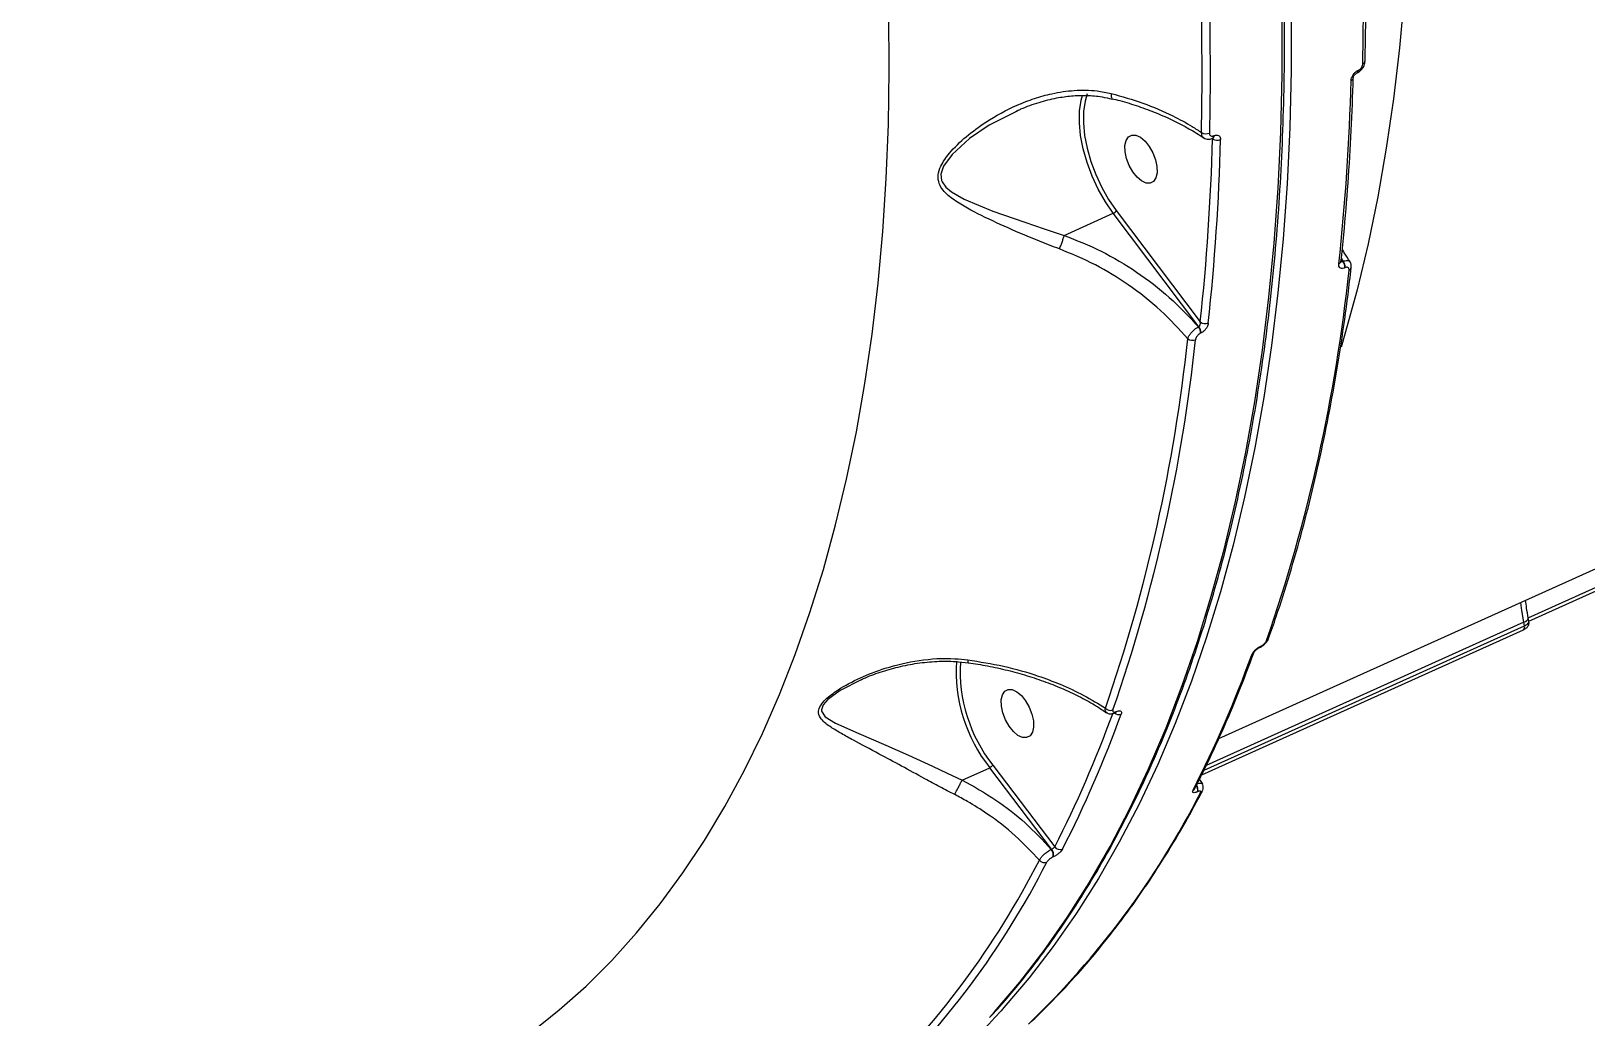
# Model space of a CAD drawing. Header units: millimetres. Extents: x -11024 to 8278, y -7837 to 5770.
# Drawn here: x 3598.1 to 3867.8, y -1520.3 to -1349.2 of the extents above; entities that cross this region are included whole.
import ezdxf

# ---------------------------------------------------------------- set-up
doc = ezdxf.new("R2010")
doc.units = ezdxf.units.MM
doc.layers.add('DIKOM_ОБЪЕКТ', color=7, linetype='Continuous')
doc.layers.add('DIKOM_РАЗМЕР_ОБЪЕКТА', color=7, linetype='Continuous')
doc.styles.add('style1', font='arial.ttf', dxfattribs={"width": 0.8})
doc.dimstyles.new('1-50', dxfattribs={"dimtxt": 300, "dimasz": 200, "dimexe": 100, "dimexo": 0, "dimgap": 100, "dimtad": 1, "dimtxsty": 'style1', "dimcen": 200, "dimclrd": 7, "dimclre": 7, "dimclrt": 7, "dimadec": 1, "dimazin": 2, "dimtfac": 1, "dimtmove": 0, "dimatfit": 2, "dimfxl": 0, "dimlwd": 25, "dimlwe": 18, "dimarcsym": 0})

# ---------------------------------------------------------------- blocks, each defined once
blk = doc.blocks.new('*D9')
at = {"layer": 'Defpoints', "color": 0, "transparency": 16777216}
for p in [(3740.68, 3707.51), (-8191.56, -3797.25), (-1076.12, -3797.25)]:
    blk.add_point(p, dxfattribs=at)
at = {"layer": 'DIKOM_РАЗМЕР_ОБЪЕКТА', "color": 7, "lineweight": 18, "transparency": 16777216}
for p, q in [((3740.68, 3707.51), (-8291.56, 3707.51)), ((-1076.12, -3797.25), (-8291.56, -3797.25))]:
    blk.add_line(p, q, dxfattribs=at)
at = {"layer": 'DIKOM_РАЗМЕР_ОБЪЕКТА', "color": 7, "lineweight": 25, "transparency": 16777216}
blk.add_line((-8191.56, 3507.51), (-8191.56, -3597.25), dxfattribs=at)
at = {"layer": 'DIKOM_РАЗМЕР_ОБЪЕКТА', "color": 7, "transparency": 16777216}
for points in [[(-8224.9, 3507.51), (-8158.23, 3507.51), (-8191.56, 3707.51)], [(-8224.9, -3597.25), (-8158.23, -3597.25), (-8191.56, -3797.25)]]:
    blk.add_solid(points, dxfattribs=at)
at = {"layer": 'DIKOM_РАЗМЕР_ОБЪЕКТА', "color": 7, "transparency": 16777216, "insert": (-8444.74, -44.87), "char_height": 300, "attachment_point": 5, "rotation": 90, "style": 'style1'}
blk.add_mtext('7500', dxfattribs=at)
blk = doc.blocks.new('*D10')
at = {"layer": 'Defpoints', "color": 0, "transparency": 16777216}
for p in [(-7791.31, -186.83), (6174.94, -1432.98), (6174.94, -5371.27)]:
    blk.add_point(p, dxfattribs=at)
at = {"layer": 'DIKOM_РАЗМЕР_ОБЪЕКТА', "color": 7, "lineweight": 18, "transparency": 16777216}
for p, q in [((-7791.31, -186.83), (-7791.31, -5471.27)), ((6174.94, -1432.98), (6174.94, -5471.27))]:
    blk.add_line(p, q, dxfattribs=at)
at = {"layer": 'DIKOM_РАЗМЕР_ОБЪЕКТА', "color": 7, "lineweight": 25, "transparency": 16777216}
blk.add_line((-7591.31, -5371.27), (5974.94, -5371.27), dxfattribs=at)
at = {"layer": 'DIKOM_РАЗМЕР_ОБЪЕКТА', "color": 7, "transparency": 16777216}
for points in [[(-7591.31, -5337.93), (-7591.31, -5404.6), (-7791.31, -5371.27)], [(5974.94, -5337.93), (5974.94, -5404.6), (6174.94, -5371.27)]]:
    blk.add_solid(points, dxfattribs=at)
at = {"layer": 'DIKOM_РАЗМЕР_ОБЪЕКТА', "color": 7, "transparency": 16777216, "insert": (-1343.68, -5118.1), "char_height": 300, "attachment_point": 5, "style": 'style1'}
blk.add_mtext('14000', dxfattribs=at)

msp = doc.modelspace()

# ---------------------------------------------------------------- linework, layer by layer
at = {"layer": 'DIKOM_ОБЪЕКТ', "color": 7, "linetype": 'Continuous', "lineweight": 15}
for p, q in [((3828.091, -1356.487), (3828.134, -1356.467)), ((3828.304, -1356.041), (3828.347, -1356.021)), ((3769.2, -1363.064), (3768.925, -1363.205)), ((3804.148, -1471.974), (4044.499, -1363.65)), ((3803.282, -1367.385), (3803.325, -1367.365)), ((3803.068, -1367.83), (3803.111, -1367.811)), ((3777.342, -1384.662), (3785.841, -1380.832)), ((3800.672, -1400.51), (3785.841, -1380.832)), ((3786.364, -1380.376), (3800.928, -1399.698)), ((3825.383, -1388.826), (3825.657, -1389.19)), ((3825.719, -1389.162), (3825.406, -1388.595)), ((3825.657, -1389.19), (3825.719, -1389.162)), ((3826.072, -1390.269), (3826.01, -1390.297)), ((3800.61, -1400.538), (3800.672, -1400.51)), ((3801.025, -1401.617), (3800.963, -1401.645)), ((3857.835, -1451.025), (3882.626, -1439.852)), ((3857.942, -1451.603), (3882.435, -1440.564)), ((3857.951, -1451.654), (3857.837, -1451.035)), ((3801.183, -1478.266), (3856.994, -1453.113)), ((3801.588, -1477.457), (3857.185, -1452.4)), ((3857.073, -1451.796), (3801.981, -1476.626)), ((3857.185, -1452.4), (3857.073, -1451.796)), ((3811.208, -1456.176), (3811.27, -1456.148)), ((3811.382, -1455.968), (3811.444, -1455.94)), ((3786.323, -1467.304), (3786.386, -1467.276)), ((3786.15, -1467.512), (3786.212, -1467.484)), ((3759.62, -1479.181), (3764.393, -1477.03)), ((3775.127, -1491.191), (3764.393, -1477.03)), ((3764.916, -1476.573), (3775.673, -1490.765)), ((3800.006, -1480.617), (3800.005, -1480.618)), ((3801.348, -1479.811), (3800.815, -1479)), ((3800.465, -1481.197), (3800.422, -1481.217)), ((3775.084, -1491.21), (3775.127, -1491.191)), ((3775.421, -1492.519), (3775.378, -1492.538))]:
    msp.add_line(p, q, dxfattribs=at)
at = {"layer": 'DIKOM_ОБЪЕКТ', "color": 7, "linetype": 'Continuous', "lineweight": 15, "flags": 128}
for points in [[(3829.152, -1354.851), (3829.269, -1345.827), (3829.205, -1336.675), (3828.961, -1327.401), (3828.536, -1318.012), (3827.932, -1308.514), (3827.147, -1298.914), (3826.183, -1289.218), (3825.041, -1279.433)], [(3801.16, -1366.842), (3801.278, -1357.839), (3801.216, -1348.707), (3800.974, -1339.455), (3800.552, -1330.087), (3799.95, -1320.611), (3799.168, -1311.033), (3798.208, -1301.359), (3797.069, -1291.597)], [(3798.418, -1291.51), (3799.559, -1301.294), (3800.521, -1310.989), (3801.305, -1320.588), (3801.908, -1330.085), (3802.331, -1339.474), (3802.574, -1348.747), (3802.636, -1357.898), (3802.517, -1366.921)], [(3836.315, -1343.149), (3835.5, -1352.147), (3834.465, -1360.953), (3833.211, -1369.558), (3831.738, -1377.955), (3830.048, -1386.136), (3828.143, -1394.093), (3826.025, -1401.819), (3825.35, -1404.083)], [(3816.717, -1346.008), (3816.696, -1356.069), (3816.455, -1365.969), (3815.992, -1375.701), (3815.309, -1385.256), (3814.406, -1394.626), (3813.284, -1403.803), (3811.944, -1412.779), (3810.387, -1421.547), (3808.613, -1430.1), (3806.626, -1438.43), (3804.426, -1446.53), (3802.015, -1454.394), (3799.396, -1462.014), (3796.57, -1469.385), (3793.54, -1476.499), (3790.308, -1483.352), (3786.877, -1489.938), (3783.251, -1496.25), (3779.431, -1502.284), (3775.422, -1508.034), (3771.227, -1513.496), (3766.848, -1518.664), (3766.369, -1519.2)], [(3684.901, -1522.907), (3689.717, -1519.066), (3694.363, -1514.915), (3698.836, -1510.458), (3703.133, -1505.7), (3707.247, -1500.644), (3711.176, -1495.297), (3714.917, -1489.662), (3718.465, -1483.744), (3721.818, -1477.55), (3724.971, -1471.086), (3727.924, -1464.356), (3730.671, -1457.367), (3733.212, -1450.127), (3735.543, -1442.641), (3737.663, -1434.917), (3739.57, -1426.961), (3741.261, -1418.781), (3742.735, -1410.386), (3743.991, -1401.782), (3745.028, -1392.977), (3745.844, -1383.98), (3746.439, -1374.8), (3746.813, -1365.444), (3746.964, -1355.921), (3746.894, -1346.241)], [(3764.383, -1520.374), (3765.257, -1519.402), (3769.637, -1514.235), (3773.833, -1508.775), (3777.844, -1503.027), (3781.665, -1496.995), (3785.292, -1490.685), (3788.724, -1484.101), (3791.957, -1477.25), (3794.989, -1470.137), (3797.816, -1462.768), (3800.437, -1455.15), (3802.849, -1447.288), (3805.051, -1439.189), (3807.039, -1430.861), (3808.814, -1422.31), (3810.373, -1413.543), (3811.715, -1404.568), (3812.838, -1395.392), (3813.743, -1386.024), (3814.427, -1376.47), (3814.891, -1366.739), (3815.134, -1356.84), (3815.156, -1346.78)], [(3785.841, -1380.832), (3784.472, -1378.834), (3783.238, -1376.668), (3782.168, -1374.384), (3781.288, -1372.035), (3780.617, -1369.676), (3780.172, -1367.362), (3779.963, -1365.148), (3779.994, -1363.085), (3780.188, -1361.599)], [(3780.188, -1361.599), (3780.266, -1361.221), (3780.482, -1360.405)], [(3781.314, -1360.136), (3780.959, -1361.361), (3780.696, -1363.168), (3780.665, -1365.168), (3780.868, -1367.315), (3781.3, -1369.558), (3781.95, -1371.846), (3782.803, -1374.123), (3783.841, -1376.338), (3785.037, -1378.439), (3786.364, -1380.376)], [(3768.925, -1363.205), (3764.331, -1365.559), (3760.92, -1367.884), (3757.896, -1370.627), (3756.397, -1372.659), (3755.928, -1374.048), (3756.031, -1375.118), (3756.134, -1375.377), (3756.811, -1376.327), (3757.745, -1377.093), (3759.983, -1378.357), (3764.952, -1380.443), (3770.473, -1382.402), (3773.853, -1383.544), (3777.34, -1384.663), (3777.341, -1384.663), (3777.341, -1384.663)], [(3789.956, -1374.554), (3789.216, -1373.629), (3788.592, -1372.527), (3788.135, -1371.337), (3787.882, -1370.154), (3787.854, -1369.076), (3788.051, -1368.189), (3788.46, -1367.565), (3789.045, -1367.255), (3789.761, -1367.284), (3790.549, -1367.65), (3791.345, -1368.322), (3792.085, -1369.247), (3792.709, -1370.349), (3793.165, -1371.539), (3793.418, -1372.722), (3793.447, -1373.8), (3793.25, -1374.687), (3792.841, -1375.311), (3792.255, -1375.621), (3791.54, -1375.592), (3790.752, -1375.226), (3789.956, -1374.554)], [(3857.073, -1451.796), (3856.736, -1449.785), (3856.54, -1448.362)], [(3857.073, -1451.796), (3857.355, -1451.652), (3857.579, -1451.497), (3857.738, -1451.339), (3857.825, -1451.182), (3857.837, -1451.036)], [(3742.074, -1461.78), (3738.458, -1463.649), (3736.338, -1465.197), (3735.518, -1466.131), (3735.211, -1466.991), (3735.211, -1467.001), (3735.228, -1467.238), (3735.83, -1468.191), (3737.631, -1469.316), (3741.672, -1471.115), (3746.393, -1473.096), (3750.304, -1474.839), (3754.465, -1476.766), (3757.015, -1477.968), (3759.614, -1479.184), (3759.616, -1479.185), (3759.616, -1479.185)], [(3768.507, -1470.752), (3767.768, -1469.828), (3767.144, -1468.725), (3766.687, -1467.535), (3766.434, -1466.353), (3766.405, -1465.274), (3766.603, -1464.387), (3767.011, -1463.764), (3767.597, -1463.454), (3768.313, -1463.482), (3769.101, -1463.848), (3769.897, -1464.52), (3770.637, -1465.445), (3771.26, -1466.547), (3771.717, -1467.738), (3771.97, -1468.92), (3771.999, -1469.998), (3771.801, -1470.885), (3771.393, -1471.509), (3770.807, -1471.819), (3770.091, -1471.79), (3769.303, -1471.425), (3768.507, -1470.752)]]:
    msp.add_lwpolyline(points, dxfattribs=at)
at = {"layer": 'DIKOM_ОБЪЕКТ', "color": 7, "linetype": 'Continuous', "lineweight": 15}
for centre, radius, start, end in [((3827.848, -1356.095), 0.46, 301.44299, 6.8288), ((3827.891, -1356.077), 0.46, 301.87044, 6.90935), ((3828.983, -1354.328), 0.55, 287.87691, 351.3776), ((3428.99, -1347.141), 398.254, 353.87609, 358.46797), ((3826.935, -1357.267), 0.547, 287.67926, 351.53164), ((3801.919, -1365.505), 1.537, 240.4036, 292.90742), ((3802.824, -1367.439), 0.461, 302.13877, 6.81602), ((3802.869, -1367.42), 0.459, 301.34304, 6.83882), ((3405.982, -1357.255), 397.22, 353.86626, 358.45861), ((3406.446, -1357.348), 398.161, 353.86636, 358.45878), ((3803.871, -1366.674), 1.505, 237.29178, 293.17209), ((3785.371, -1379.763), 1.167, 293.74547, 328.35614), ((3824.783, -1389.086), 0.572, 289.22818, 349.54089), ((3824.329, -1390.222), 1.682, 357.44101, 37.87463), ((3824.392, -1390.194), 1.682, 357.44101, 37.87463), ((3538.227, -1360.16), 290.135, 340.92851, 353.9569), ((3826.556, -1390.159), 0.578, 289.51828, 349.02603), ((3801.793, -1398.598), 1.399, 231.81035, 292.49392), ((3510.996, -1372.097), 289.375, 340.91487, 353.94692), ((3799.577, -1401.467), 1.407, 234.38945, 292.24173), ((3799.282, -1401.57), 1.682, 357.4428, 37.87285), ((3799.344, -1401.542), 1.682, 357.44304, 37.87261), ((3511.724, -1372.191), 290.002, 340.9147, 353.94732), ((3856.596, -1452.624), 0.63, 309.1673, 20.82913), ((3811.06, -1455.876), 0.334, 295.68737, 344.03044), ((3811.123, -1455.848), 0.334, 296.70412, 344.05287), ((3812.191, -1454.364), 0.645, 292.39616, 339.20655), ((3785.643, -1460.252), 27.075, 176.39064, 218.29296), ((3785.816, -1460.209), 26.545, 176.74721, 218.06016), ((3616.883, -1387.617), 205.229, 332.95625, 340.1018), ((3809.617, -1456.874), 0.641, 292.2461, 339.60214), ((3785.35, -1465.873), 1.221, 223.51598, 290.86789), ((3786.003, -1467.213), 0.333, 296.52642, 344.07395), ((3786.067, -1467.186), 0.332, 295.25059, 344.135), ((3593.625, -1397.76), 204.43, 332.93822, 340.00575), ((3594.346, -1397.862), 205.121, 332.94035, 340.08865), ((3786.77, -1466.608), 1.194, 232.00079, 291.35251), ((3799.405, -1480.308), 0.675, 293.28616, 332.20469), ((3799.204, -1480.82), 1.281, 341.94102, 33.98063), ((3799.236, -1480.798), 1.292, 342.01214, 35.21279), ((3667.546, -1413.29), 149.793, 313.74476, 332.96045), ((3800.696, -1480.763), 0.68, 293.43105, 331.71775), ((3773.995, -1492.148), 1.437, 344.26186, 40.7282), ((3774.037, -1492.129), 1.437, 344.26349, 40.72549), ((3776.612, -1490.091), 1.157, 215.68235, 290.26091), ((3639.962, -1425.122), 149.402, 313.72386, 332.9452), ((3640.958, -1425.326), 149.738, 313.72433, 332.94482), ((3773.911, -1492.357), 1.149, 218.72859, 290.32438), ((3677.381, -1440.429), 118.844, 294.14473, 318.48518)]:
    msp.add_arc(centre, radius, start, end, dxfattribs=at)
for points, knots in [([(3764.601, -1520.173), (3765.103, -1519.633), (3767.044, -1517.549), (3770.257, -1513.647), (3774.235, -1508.471), (3778.036, -1503.019), (3781.67, -1497.318), (3785.13, -1491.367), (3788.415, -1485.17), (3791.523, -1478.734), (3794.45, -1472.062), (3797.195, -1465.16), (3799.755, -1458.033), (3802.129, -1450.686), (3804.315, -1443.125), (3806.31, -1435.357), (3808.115, -1427.386), (3809.726, -1419.219), (3811.144, -1410.862), (3812.367, -1402.321), (3813.394, -1393.603), (3814.225, -1384.714), (3814.858, -1375.662), (3815.294, -1366.452), (3815.533, -1357.093), (3815.573, -1347.589), (3815.416, -1337.95), (3815.061, -1328.183), (3814.508, -1318.293), (3813.759, -1308.29), (3812.813, -1298.181), (3811.671, -1287.972), (3810.335, -1277.672), (3808.805, -1267.288), (3807.082, -1256.829), (3805.169, -1246.302), (3803.065, -1235.715), (3800.773, -1225.076), (3798.295, -1214.392), (3795.632, -1203.673), (3792.787, -1192.926), (3789.761, -1182.159), (3786.557, -1171.379), (3783.177, -1160.596), (3779.624, -1149.818), (3775.901, -1139.052), (3772.01, -1128.306), (3767.954, -1117.589), (3763.736, -1106.908), (3759.36, -1096.273), (3754.829, -1085.689), (3750.146, -1075.166), (3745.312, -1064.713), (3740.89, -1055.474), (3738.044, -1049.744), (3736.902, -1047.445)], [0, 0, 0, 0, 0.0067084, 0.0258995, 0.045096, 0.0642979, 0.0835049, 0.1027165, 0.1219322, 0.1411516, 0.1603739, 0.179599, 0.1988262, 0.218055, 0.2372851, 0.2565163, 0.275748, 0.2949802, 0.3142127, 0.3334451, 0.3526773, 0.3719093, 0.391141, 0.4103723, 0.4296031, 0.4488334, 0.4680632, 0.4872926, 0.5065214, 0.5257496, 0.5449775, 0.5642047, 0.5834315, 0.6026579, 0.6218838, 0.6411094, 0.6603344, 0.6795592, 0.6987837, 0.7180078, 0.7372316, 0.7564551, 0.7756784, 0.7949016, 0.8141244, 0.8333472, 0.8525697, 0.8717921, 0.8910145, 0.9102368, 0.9294589, 0.9486812, 0.9679035, 0.9871256, 1, 1, 1, 1]), ([(3829.526, -1354.41), (3829.559, -1352.762), (3829.654, -1347.981), (3829.659, -1339.958), (3829.477, -1330.303), (3829.095, -1320.518), (3828.517, -1310.614), (3827.741, -1300.596), (3826.785, -1290.65), (3825.967, -1283.436), (3825.491, -1279.608), (3825.418, -1279.024)], [0, 0, 0, 0, 0.0688508, 0.1996757, 0.3304996, 0.4613206, 0.5921379, 0.7229516, 0.8537615, 0.9776838, 1, 1, 1, 1]), ([(3827.101, -1357.788), (3827.118, -1357.646), (3827.152, -1357.36), (3827.363, -1356.903), (3827.667, -1356.493), (3828, -1356.198), (3828.218, -1356.086), (3828.304, -1356.041)], [0, 0, 0, 0, 0.2150418, 0.4299604, 0.6447248, 0.8592474, 1, 1, 1, 1]), ([(3827.477, -1357.343), (3827.477, -1357.341), (3827.476, -1357.33), (3827.489, -1357.239), (3827.538, -1357.096), (3827.627, -1356.922), (3827.757, -1356.745), (3827.903, -1356.603), (3828.023, -1356.519), (3828.07, -1356.498), (3828.088, -1356.49)], [0, 0, 0, 0, 0.02699724, 0.17092828, 0.30623257, 0.45201418, 0.6131074, 0.77420092, 0.91304052, 1, 1, 1, 1]), ([(3828.133, -1356.467), (3828.133, -1356.467), (3828.344, -1356.401), (3828.723, -1356.105), (3829.212, -1355.539), (3829.5, -1354.925), (3829.495, -1354.542), (3829.494, -1354.413)], [0, 0, 0, 0, 0.0001943, 0.2568952, 0.5436034, 0.8468393, 1, 1, 1, 1]), ([(3828.347, -1356.021), (3828.406, -1355.991), (3828.552, -1355.915), (3828.775, -1355.717), (3828.979, -1355.443), (3829.119, -1355.138), (3829.141, -1354.947), (3829.152, -1354.851)], [0, 0, 0, 0, 0.1423045, 0.3570742, 0.5715683, 0.785703, 1, 1, 1, 1]), ([(3776.488, -1387.021), (3775.33, -1386.578), (3772.995, -1385.686), (3768.852, -1383.958), (3764.144, -1381.853), (3760.002, -1379.753), (3757.476, -1378.036), (3756.263, -1376.825), (3755.552, -1375.69), (3755.344, -1374.238), (3755.953, -1372.357), (3757.606, -1370.026), (3760.297, -1367.461), (3764.222, -1364.575), (3768.235, -1362.39), (3772.134, -1360.877), (3775.428, -1359.956), (3779.072, -1359.421), (3782.537, -1359.444), (3784.649, -1359.877), (3785.46, -1360.043)], [0, 0, 0, 0, 0.0563575, 0.1136167, 0.2103744, 0.3099865, 0.3619817, 0.3883048, 0.4153413, 0.445741, 0.4741023, 0.5167995, 0.5802358, 0.6452968, 0.7405634, 0.7897141, 0.8388485, 0.8993642, 0.9613631, 1, 1, 1, 1]), ([(3825.346, -1389.189), (3825.507, -1387.644), (3825.976, -1383.162), (3826.6, -1375.613), (3827.163, -1366.553), (3827.373, -1360.4), (3827.476, -1357.347)], [0, 0, 0, 0, 0.1499005, 0.4347326, 0.7195625, 1, 1, 1, 1]), ([(3769.186, -1363.04), (3769.396, -1362.938), (3770.611, -1362.347), (3772.9, -1361.577), (3775.83, -1360.812), (3778.609, -1360.415), (3781.238, -1360.348), (3783.606, -1360.526), (3785.045, -1360.875), (3785.621, -1361.015)], [0, 0, 0, 0, 0.0409176, 0.2366397, 0.4239967, 0.5758824, 0.7357776, 0.8942934, 1, 1, 1, 1]), ([(3785.46, -1360.043), (3785.458, -1360.075), (3785.453, -1360.2), (3785.456, -1360.473), (3785.507, -1360.789), (3785.605, -1360.862), (3785.653, -1360.898)], [0, 0, 0, 0, 0.0666737, 0.2611558, 0.6334551, 1, 1, 1, 1]), ([(3785.46, -1360.043), (3787.327, -1360.569), (3791.105, -1361.633), (3795.749, -1363.649), (3799.05, -1365.446), (3800.612, -1366.48), (3801.16, -1366.842)], [0, 0, 0, 0, 0.3182, 0.643969, 0.875254, 1, 1, 1, 1]), ([(3785.627, -1360.951), (3786.07, -1361.057), (3787.638, -1361.432), (3790.216, -1362.252), (3793.328, -1363.4), (3796.271, -1364.705), (3798.983, -1366.152), (3800.73, -1367.177), (3801.498, -1367.742), (3801.512, -1367.752)], [0, 0, 0, 0, 0.07271027, 0.25760584, 0.44308235, 0.62844992, 0.81311712, 0.99667799, 1, 1, 1, 1]), ([(3801.53, -1367.723), (3801.504, -1367.712), (3801.353, -1367.647), (3801.195, -1367.352), (3801.172, -1367.012), (3801.16, -1366.842)], [0, 0, 0, 0, 0.0948479, 0.5472122, 1, 1, 1, 1]), ([(3802.517, -1366.921), (3802.524, -1367.009), (3802.537, -1367.185), (3802.666, -1367.368), (3802.86, -1367.463), (3803.078, -1367.463), (3803.224, -1367.407), (3803.282, -1367.385)], [0, 0, 0, 0, 0.21431814, 0.42843593, 0.64289519, 0.85777951, 1, 1, 1, 1]), ([(3803.325, -1367.365), (3803.411, -1367.332), (3803.628, -1367.249), (3803.953, -1367.247), (3804.244, -1367.389), (3804.436, -1367.664), (3804.454, -1367.926), (3804.463, -1368.057)], [0, 0, 0, 0, 0.1407646, 0.3553025, 0.5700382, 0.784999, 1, 1, 1, 1]), ([(3801.542, -1367.722), (3801.653, -1367.797), (3801.911, -1367.972), (3802.41, -1368.008), (3802.817, -1367.957), (3803.019, -1367.839), (3803.063, -1367.814)], [0, 0, 0, 0, 0.2475088, 0.5748237, 0.9088878, 1, 1, 1, 1]), ([(3803.107, -1367.814), (3803.131, -1367.805), (3803.173, -1367.788), (3803.167, -1367.79), (3803.165, -1367.791)], [0, 0, 0, 0, 0.5634819, 1, 1, 1, 1]), ([(3776.488, -1387.021), (3776.512, -1386.963), (3776.584, -1386.797), (3776.738, -1386.415), (3776.949, -1385.857), (3777.173, -1385.211), (3777.285, -1384.846), (3777.341, -1384.663)], [0, 0, 0, 0, 0.0872978, 0.2536136, 0.5024177, 0.7512079, 1, 1, 1, 1]), ([(3777.341, -1384.663), (3777.341, -1384.663), (3777.341, -1384.662), (3777.342, -1384.662), (3777.342, -1384.662), (3777.342, -1384.662)], [0, 0, 0, 0, 0.373359, 0.8976795, 1, 1, 1, 1]), ([(3777.342, -1384.662), (3779.503, -1385.529), (3783.878, -1387.286), (3790.003, -1390.969), (3795.759, -1395.344), (3798.979, -1398.792), (3800.61, -1400.538)], [0, 0, 0, 0, 0.2419663, 0.4901378, 0.7417789, 1, 1, 1, 1]), ([(3798.757, -1402.611), (3797.232, -1400.933), (3794.141, -1397.532), (3788.663, -1393.259), (3782.76, -1389.617), (3778.596, -1387.893), (3776.488, -1387.021)], [0, 0, 0, 0, 0.2536081, 0.5139773, 0.753973, 1, 1, 1, 1]), ([(3825.343, -1389.202), (3825.343, -1389.206), (3825.343, -1389.215), (3825.347, -1389.192), (3825.348, -1389.182)], [0, 0, 0, 0, 0.521011, 1, 1, 1, 1]), ([(3825.38, -1389.147), (3825.402, -1389.165), (3825.453, -1389.206), (3825.529, -1389.216), (3825.6, -1389.211), (3825.634, -1389.198), (3825.657, -1389.19)], [0, 0, 0, 0, 0.2780834, 0.6475474, 0.7631796, 1, 1, 1, 1]), ([(3826.933, -1389.247), (3826.579, -1388.734), (3826.079, -1388.009), (3825.681, -1387.256), (3825.565, -1387.036)], [0, 0, 0, 0, 0.7087306, 1, 1, 1, 1]), ([(3825.719, -1389.162), (3825.812, -1389.128), (3826.079, -1389.031), (3826.471, -1388.997), (3826.786, -1389.076), (3826.859, -1389.229), (3826.883, -1389.279)], [0, 0, 0, 0, 0.1720089, 0.4954098, 0.8328538, 1, 1, 1, 1]), ([(3812.793, -1454.593), (3813.234, -1453.333), (3814.514, -1449.679), (3816.488, -1443.463), (3818.654, -1435.88), (3820.627, -1428.087), (3822.408, -1420.093), (3823.998, -1411.904), (3825.391, -1403.523), (3826.413, -1396.29), (3826.94, -1391.826), (3827.124, -1390.268)], [0, 0, 0, 0, 0.0652897, 0.1893005, 0.3133179, 0.4373414, 0.5613685, 0.6853986, 0.8094301, 0.9334615, 1, 1, 1, 1]), ([(3826.01, -1390.297), (3825.942, -1390.324), (3825.743, -1390.404), (3825.431, -1390.427), (3825.144, -1390.3), (3824.967, -1390.028), (3824.97, -1389.76), (3824.971, -1389.626)], [0, 0, 0, 0, 0.108291, 0.3204233, 0.543061, 0.7715673, 1, 1, 1, 1]), ([(3826.749, -1390.704), (3826.75, -1390.617), (3826.753, -1390.442), (3826.639, -1390.265), (3826.451, -1390.184), (3826.248, -1390.199), (3826.117, -1390.251), (3826.072, -1390.269)], [0, 0, 0, 0, 0.2288272, 0.4578592, 0.6784931, 0.8882821, 1, 1, 1, 1]), ([(3827.109, -1390.268), (3827.119, -1390.207), (3827.161, -1389.962), (3827.106, -1389.599), (3826.944, -1389.356), (3826.886, -1389.271)], [0, 0, 0, 0, 0.1757433, 0.7084794, 1, 1, 1, 1]), ([(3800.672, -1400.51), (3800.707, -1400.489), (3800.749, -1400.465), (3800.821, -1400.387), (3800.891, -1400.273), (3800.945, -1400.081), (3800.958, -1399.882), (3800.937, -1399.756), (3800.928, -1399.698)], [0, 0, 0, 0, 0.14459265, 0.17549078, 0.36255531, 0.57101388, 0.8046948, 1, 1, 1, 1]), ([(3802.328, -1399.891), (3802.308, -1400.001), (3802.264, -1400.248), (3802.069, -1400.659), (3801.772, -1401.063), (3801.41, -1401.408), (3801.153, -1401.548), (3801.025, -1401.617)], [0, 0, 0, 0, 0.174189, 0.3895854, 0.5958013, 0.7978788, 1, 1, 1, 1]), ([(3798.757, -1402.611), (3798.8, -1402.488), (3798.896, -1402.213), (3799.199, -1401.737), (3799.62, -1401.253), (3800.112, -1400.823), (3800.444, -1400.633), (3800.61, -1400.538)], [0, 0, 0, 0, 0.1700421, 0.3807895, 0.5866922, 0.7931695, 1, 1, 1, 1]), ([(3800.963, -1401.645), (3800.878, -1401.691), (3800.708, -1401.783), (3800.471, -1402.01), (3800.278, -1402.273), (3800.152, -1402.539), (3800.122, -1402.698), (3800.109, -1402.77)], [0, 0, 0, 0, 0.2039704, 0.4080344, 0.6135578, 0.8265175, 1, 1, 1, 1]), ([(3857.837, -1451.035), (3857.734, -1450.469), (3857.546, -1449.438), (3857.427, -1448.438), (3857.373, -1447.986)], [0, 0, 0, 0, 0.5487207, 1, 1, 1, 1]), ([(3856.987, -1453.105), (3857.177, -1453.011), (3857.527, -1452.836), (3857.854, -1452.419), (3857.993, -1452), (3857.952, -1451.759), (3857.936, -1451.659)], [0, 0, 0, 0, 0.3421308, 0.6304283, 0.8456006, 1, 1, 1, 1]), ([(3857.185, -1452.4), (3857.295, -1452.346), (3857.571, -1452.211), (3857.853, -1451.973), (3857.99, -1451.768), (3857.94, -1451.677), (3857.93, -1451.659)], [0, 0, 0, 0, 0.2250944, 0.5687057, 0.9124402, 1, 1, 1, 1]), ([(3809.86, -1457.467), (3809.899, -1457.377), (3809.987, -1457.176), (3810.245, -1456.83), (3810.593, -1456.48), (3810.99, -1456.17), (3811.251, -1456.036), (3811.382, -1455.968)], [0, 0, 0, 0, 0.1741762, 0.3895765, 0.5958064, 0.7978956, 1, 1, 1, 1]), ([(3810.218, -1457.098), (3810.221, -1457.09), (3810.228, -1457.071), (3810.288, -1456.964), (3810.405, -1456.805), (3810.594, -1456.602), (3810.826, -1456.405), (3811.037, -1456.263), (3811.173, -1456.19), (3811.211, -1456.175), (3811.212, -1456.175)], [0, 0, 0, 0, 0.0977485, 0.2166193, 0.3650296, 0.5354545, 0.7149187, 0.8670166, 0.9955546, 1, 1, 1, 1]), ([(3811.27, -1456.14), (3811.307, -1456.126), (3811.538, -1456.035), (3811.96, -1455.738), (3812.45, -1455.229), (3812.741, -1454.844), (3812.784, -1454.605), (3812.787, -1454.591)], [0, 0, 0, 0, 0.0555718, 0.3469128, 0.6492336, 0.9800032, 1, 1, 1, 1]), ([(3811.444, -1455.94), (3811.53, -1455.896), (3811.702, -1455.807), (3811.963, -1455.604), (3812.189, -1455.375), (3812.355, -1455.15), (3812.411, -1455.019), (3812.436, -1454.96)], [0, 0, 0, 0, 0.2039474, 0.4080025, 0.6135373, 0.8265055, 1, 1, 1, 1]), ([(3758.335, -1481.704), (3757.468, -1481.253), (3755.718, -1480.342), (3752.598, -1478.655), (3749.022, -1476.705), (3744.81, -1474.429), (3741.367, -1472.598), (3738.653, -1471.122), (3736.719, -1469.956), (3735.246, -1468.841), (3734.708, -1467.835), (3734.711, -1467.009), (3734.989, -1466.238), (3736.107, -1464.931), (3738.429, -1463.205), (3741.957, -1461.341), (3746.676, -1459.536), (3752.175, -1458.257), (3757.037, -1457.942), (3759.851, -1458.238), (3760.592, -1458.316)], [0, 0, 0, 0, 0.0440635, 0.0889553, 0.1624851, 0.2382055, 0.3352449, 0.3852636, 0.43526, 0.4935499, 0.5321347, 0.5402072, 0.5665592, 0.5927388, 0.6382728, 0.7076009, 0.7787231, 0.8710033, 0.9660351, 1, 1, 1, 1]), ([(3742.072, -1461.777), (3742.214, -1461.709), (3743.284, -1461.198), (3745.433, -1460.419), (3748.555, -1459.507), (3751.842, -1458.86), (3755.162, -1458.544), (3758.121, -1458.532), (3759.934, -1458.762), (3760.675, -1458.855)], [0, 0, 0, 0, 0.0251467, 0.1896029, 0.3596521, 0.5370936, 0.7145186, 0.8832933, 1, 1, 1, 1]), ([(3760.592, -1458.316), (3762.678, -1458.65), (3766.899, -1459.326), (3772.226, -1460.859), (3776.844, -1462.598), (3780.808, -1464.442), (3783.24, -1465.953), (3784.465, -1466.714)], [0, 0, 0, 0, 0.2308668, 0.4671802, 0.6265675, 0.8119951, 1, 1, 1, 1]), ([(3760.592, -1458.316), (3760.592, -1458.366), (3760.595, -1458.511), (3760.618, -1458.711), (3760.649, -1458.841), (3760.684, -1458.809), (3760.687, -1458.807)], [0, 0, 0, 0, 0.1680502, 0.4881977, 0.9670991, 1, 1, 1, 1]), ([(3760.685, -1458.819), (3761.802, -1458.991), (3764.11, -1459.346), (3767.518, -1460.106), (3770.908, -1461.039), (3774.171, -1462.142), (3777.288, -1463.398), (3780.219, -1464.801), (3782.7, -1466.165), (3784.097, -1467.106), (3784.668, -1467.491)], [0, 0, 0, 0, 0.12205768, 0.25201105, 0.38288239, 0.51443589, 0.6456214, 0.77724188, 0.90897825, 1, 1, 1, 1]), ([(3800.003, -1480.623), (3800.564, -1479.514), (3802.19, -1476.298), (3804.742, -1470.79), (3807.601, -1464.075), (3809.348, -1459.417), (3810.216, -1457.103)], [0, 0, 0, 0, 0.1499031, 0.4344719, 0.7190731, 1, 1, 1, 1]), ([(3784.681, -1467.467), (3784.674, -1467.465), (3784.55, -1467.425), (3784.441, -1467.176), (3784.457, -1466.868), (3784.465, -1466.714)], [0, 0, 0, 0, 0.0282942, 0.5173074, 1, 1, 1, 1]), ([(3785.785, -1467.015), (3785.768, -1467.085), (3785.732, -1467.226), (3785.804, -1467.358), (3785.96, -1467.407), (3786.149, -1467.377), (3786.279, -1467.323), (3786.323, -1467.304)], [0, 0, 0, 0, 0.2288064, 0.4578476, 0.6785295, 0.8883236, 1, 1, 1, 1]), ([(3786.386, -1467.276), (3786.452, -1467.249), (3786.65, -1467.167), (3786.94, -1467.121), (3787.178, -1467.197), (3787.287, -1467.399), (3787.232, -1467.613), (3787.205, -1467.72)], [0, 0, 0, 0, 0.1082693, 0.3204263, 0.543072, 0.7715718, 1, 1, 1, 1]), ([(3784.702, -1467.466), (3784.78, -1467.52), (3784.968, -1467.648), (3785.334, -1467.703), (3785.742, -1467.674), (3786.01, -1467.561), (3786.149, -1467.503)], [0, 0, 0, 0, 0.18138991, 0.43280065, 0.70701948, 1, 1, 1, 1]), ([(3786.208, -1467.488), (3786.23, -1467.478), (3786.291, -1467.449), (3786.341, -1467.438), (3786.339, -1467.438), (3786.339, -1467.438)], [0, 0, 0, 0, 0.2604549, 0.7321901, 1, 1, 1, 1]), ([(3764.916, -1476.573), (3764.911, -1476.584), (3764.9, -1476.605), (3764.863, -1476.662), (3764.791, -1476.749), (3764.668, -1476.86), (3764.529, -1476.961), (3764.438, -1477.007), (3764.393, -1477.03)], [0, 0, 0, 0, 0.0701636, 0.1413882, 0.3559807, 0.5708454, 0.7853637, 1, 1, 1, 1]), ([(3758.335, -1481.704), (3758.345, -1481.682), (3758.387, -1481.593), (3758.507, -1481.345), (3758.73, -1480.895), (3759.034, -1480.296), (3759.347, -1479.688), (3759.526, -1479.353), (3759.616, -1479.185)], [0, 0, 0, 0, 0.03806409, 0.14918047, 0.36188489, 0.57459151, 0.78728237, 1, 1, 1, 1]), ([(3759.616, -1479.185), (3759.616, -1479.184), (3759.617, -1479.182), (3759.619, -1479.181), (3759.62, -1479.181)], [0, 0, 0, 0, 0.6177982, 1, 1, 1, 1]), ([(3759.62, -1479.181), (3761.606, -1480.292), (3765.492, -1482.466), (3770.727, -1486.549), (3773.619, -1489.644), (3775.084, -1491.21)], [0, 0, 0, 0, 0.3403166, 0.6660513, 1, 1, 1, 1]), ([(3800.171, -1479.87), (3800.287, -1479.827), (3800.581, -1479.718), (3800.957, -1479.675), (3801.213, -1479.724), (3801.249, -1479.835), (3801.259, -1479.867)], [0, 0, 0, 0, 0.2163994, 0.5429451, 0.8687653, 1, 1, 1, 1]), ([(3801.284, -1481.079), (3801.313, -1481.029), (3801.423, -1480.842), (3801.481, -1480.477), (3801.427, -1480.082), (3801.301, -1479.908), (3801.257, -1479.848)], [0, 0, 0, 0, 0.1400862, 0.5268533, 0.8368925, 1, 1, 1, 1]), ([(3773.015, -1493.076), (3771.665, -1491.632), (3768.931, -1488.707), (3764.594, -1485.384), (3760.989, -1483.104), (3759.069, -1482.092), (3758.335, -1481.704)], [0, 0, 0, 0, 0.3247011, 0.6574756, 0.8690073, 1, 1, 1, 1]), ([(3771.318, -1521.373), (3772.111, -1520.618), (3774.408, -1518.431), (3778.089, -1514.605), (3782.306, -1509.812), (3786.358, -1504.752), (3790.245, -1499.433), (3793.964, -1493.859), (3797.449, -1488.133), (3799.854, -1483.82), (3801.091, -1481.472), (3801.294, -1481.085)], [0, 0, 0, 0, 0.068855, 0.1992714, 0.3297183, 0.4602028, 0.5907239, 0.7212804, 0.8518701, 0.9756482, 1, 1, 1, 1]), ([(3800.422, -1481.217), (3800.338, -1481.252), (3800.126, -1481.34), (3799.847, -1481.391), (3799.645, -1481.34), (3799.57, -1481.187), (3799.638, -1481.015), (3799.672, -1480.929)], [0, 0, 0, 0, 0.1407844, 0.3553048, 0.570029, 0.784955, 1, 1, 1, 1]), ([(3800.966, -1481.387), (3800.989, -1481.33), (3801.036, -1481.216), (3800.986, -1481.114), (3800.851, -1481.081), (3800.665, -1481.115), (3800.522, -1481.174), (3800.465, -1481.197)], [0, 0, 0, 0, 0.214307, 0.42847, 0.6429862, 0.8577445, 1, 1, 1, 1]), ([(3773.015, -1493.076), (3773.093, -1492.943), (3773.249, -1492.679), (3773.674, -1492.217), (3774.183, -1491.774), (3774.677, -1491.427), (3774.968, -1491.272), (3775.084, -1491.21)], [0, 0, 0, 0, 0.2142667, 0.4283324, 0.6427699, 0.8576602, 1, 1, 1, 1]), ([(3775.127, -1491.191), (3775.156, -1491.177), (3775.231, -1491.141), (3775.359, -1491.062), (3775.494, -1490.961), (3775.608, -1490.856), (3775.651, -1490.796), (3775.673, -1490.765)], [0, 0, 0, 0, 0.1407585, 0.3552523, 0.570079, 0.7850731, 1, 1, 1, 1]), ([(3777.013, -1491.176), (3776.953, -1491.273), (3776.833, -1491.469), (3776.504, -1491.804), (3776.112, -1492.122), (3775.732, -1492.368), (3775.509, -1492.476), (3775.421, -1492.519)], [0, 0, 0, 0, 0.2150089, 0.429959, 0.6447111, 0.8591682, 1, 1, 1, 1]), ([(3775.378, -1492.538), (3775.318, -1492.567), (3775.169, -1492.64), (3774.914, -1492.805), (3774.651, -1493.017), (3774.432, -1493.24), (3774.351, -1493.37), (3774.31, -1493.434)], [0, 0, 0, 0, 0.1422731, 0.3570071, 0.571484, 0.7857264, 1, 1, 1, 1])]:
    msp.add_open_spline(points, degree=3, knots=knots, dxfattribs=at)

# ---------------------------------------------------------------- dimensions: what is measured, and where the dimension line sits
at = {"layer": 'DIKOM_РАЗМЕР_ОБЪЕКТА'}
dim = msp.add_linear_dim(base=(-8191.564, -3797.252), p1=(3740.68, 3707.508), p2=(-1076.116, -3797.252), angle=90, text='7500', dimstyle='1-50', dxfattribs=at)
dim.commit()
dim.dimension.update_dxf_attribs({"geometry": '*D9', "text_midpoint": (-8191.564, -44.872), "dimtype": 160})
dim = msp.add_linear_dim(base=(6174.942, -5371.267), p1=(-7791.307, -186.829), p2=(6174.942, -1432.983), text='14000', dimstyle='1-50', dxfattribs=at)
dim.commit()
dim.dimension.update_dxf_attribs({"geometry": '*D10', "text_midpoint": (-1343.681, -5371.267), "dimtype": 160})

doc.saveas('drawing.dxf')
